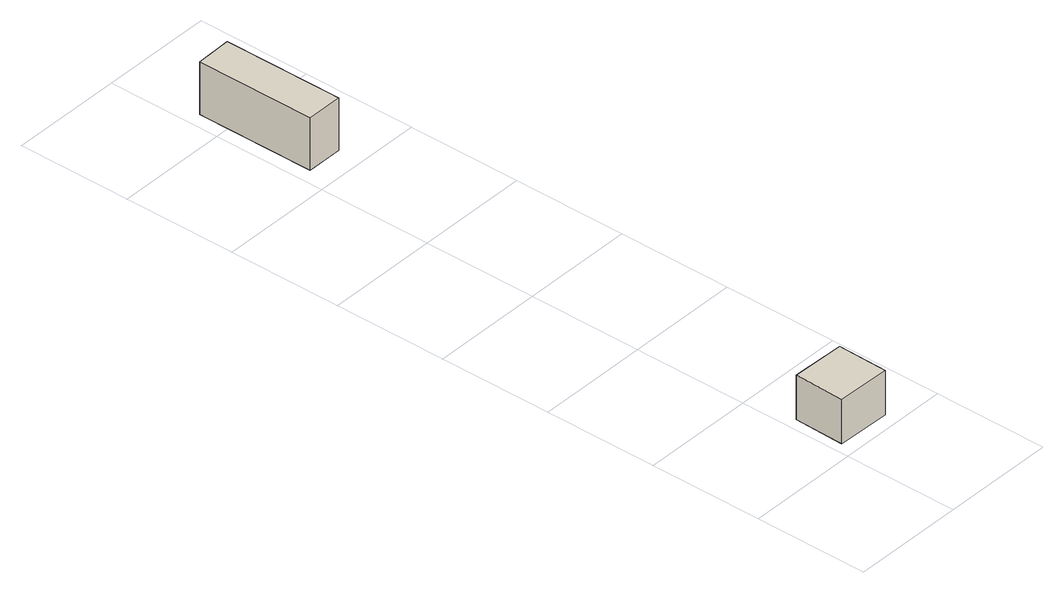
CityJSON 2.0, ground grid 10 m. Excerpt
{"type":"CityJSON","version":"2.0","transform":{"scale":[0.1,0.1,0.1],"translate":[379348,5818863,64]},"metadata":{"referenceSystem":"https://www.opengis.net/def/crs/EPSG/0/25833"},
"CityObjects":{
"building1":{"type":"Building","attributes":{"Gemeindeschluessel":"11000004","BezugspunktDach":"2200","function":"31001_2612","measuredHeight":5.05,"storeysAboveGround":1},"address":[{"country":"Germany","locality":"Berlin","thoroughfareNumber":"151 (4)","thoroughfareName":"Heerstraße"}],"geometry":[{"type":"Solid","lod":"1","boundaries":[[[[0,1,2,3]],[[4,5,6,7]],[[4,7,3,2]],[[5,4,2,1]],[[6,5,1,0]],[[7,6,0,3]]]]}]},
"building2":{"type":"Building","attributes":{"Gemeindeschluessel":"11000004","BezugspunktDach":"2200","function":"31001_3080","measuredHeight":4.68,"storeysAboveGround":1},"address":[{"country":"Germany","locality":"Berlin","thoroughfareNumber":"151 (2)","thoroughfareName":"Heerstraße"}],"geometry":[{"type":"Solid","lod":"1","boundaries":[[[[8,9,10,11]],[[12,13,14,15]],[[12,15,11,10]],[[13,12,10,9]],[[14,13,9,8]],[[15,14,8,11]]]]}]}
},
"vertices":[
[51,8,50],[52,52,50],[5,53,50],[4,9,50],[5,53,10],[52,52,10],[51,8,10],[4,9,10],
[13,522,52],[45,522,52],[45,628,52],[13,627,52],[45,628,5],[45,522,5],[13,522,5],[13,627,5]
]}
